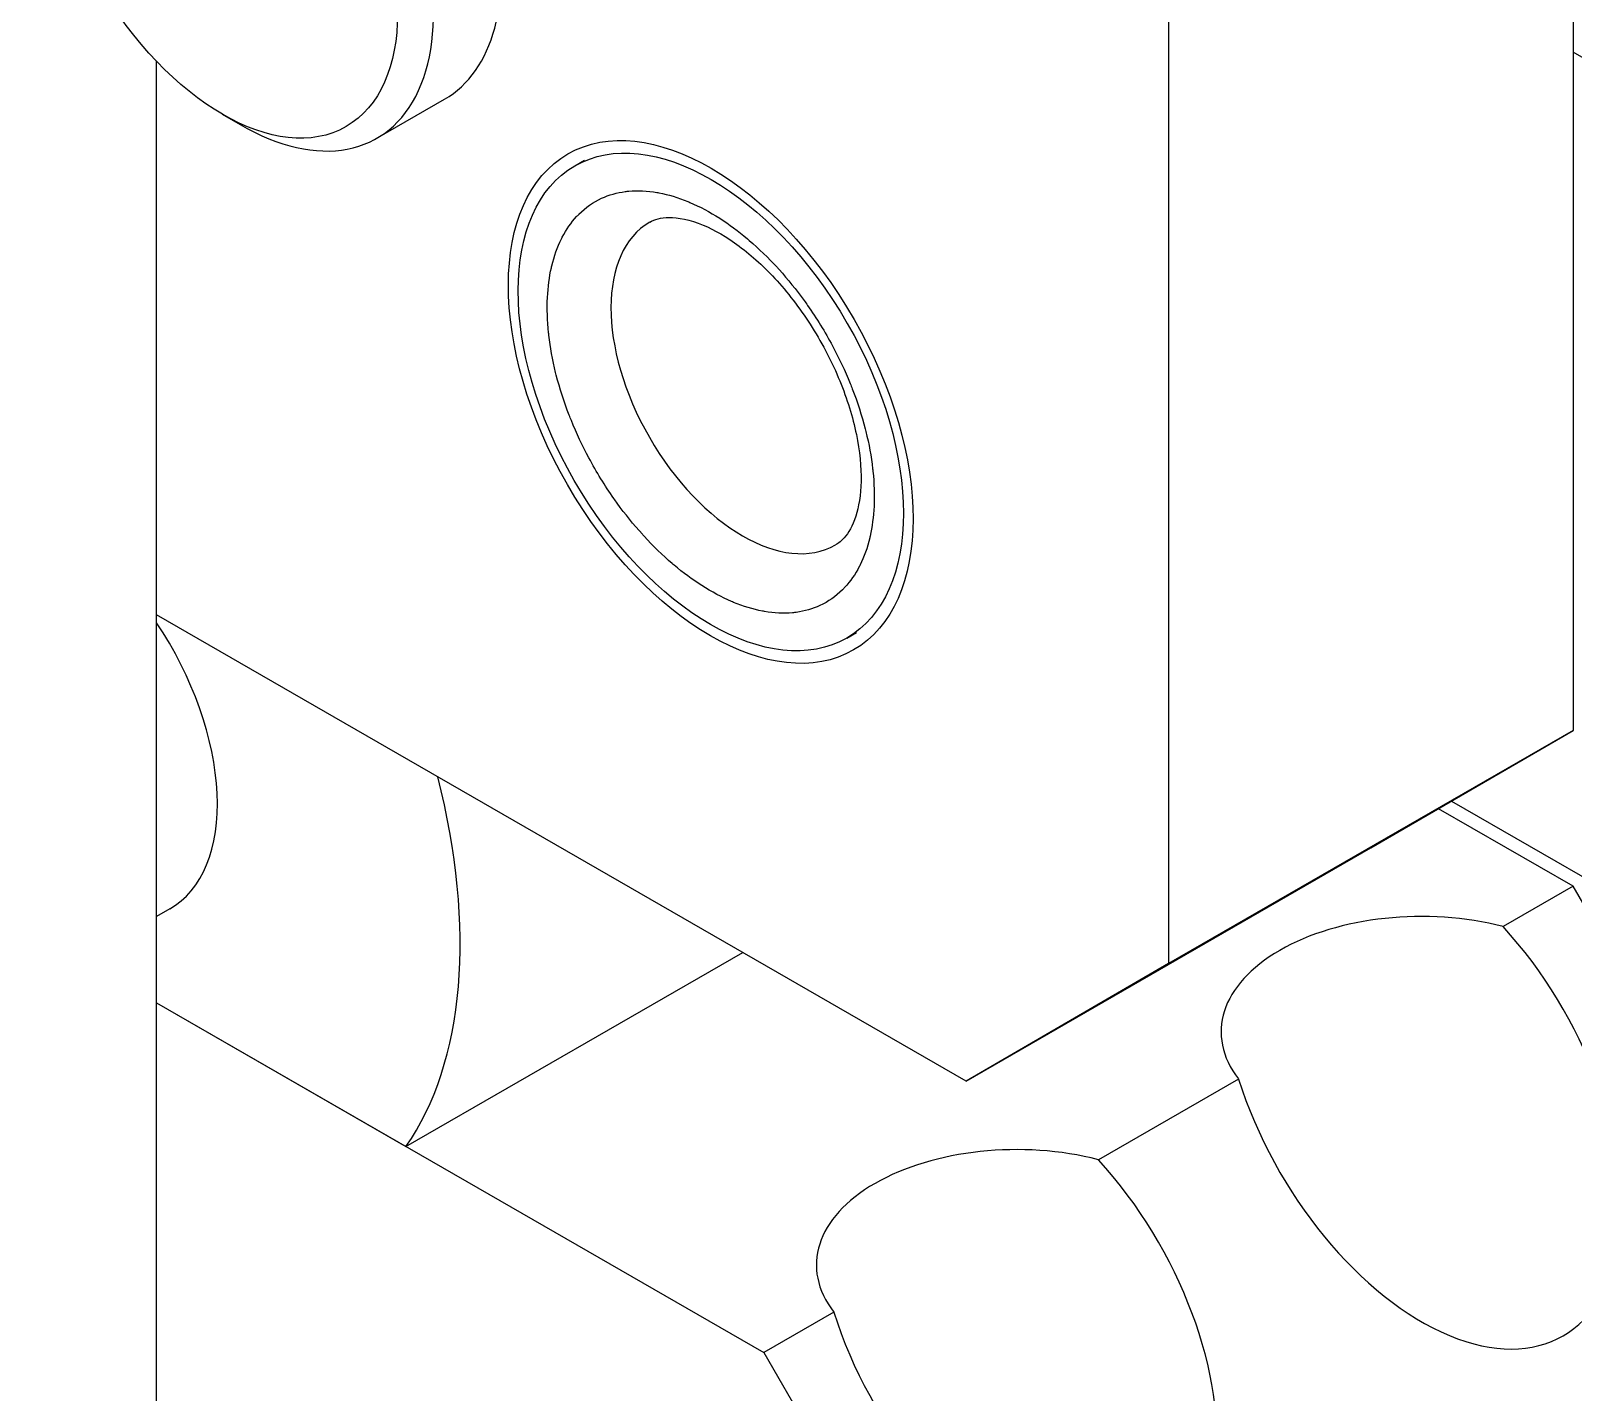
# Model space of a CAD drawing. Header units: millimetres. Extents: x 0 to 7722, y 0 to 5460.
# Drawn here: x 4556 to 4609.8, y 3495 to 3542.6 of the extents above; entities that cross this region are included whole.
import ezdxf

# ---------------------------------------------------------------- set-up
doc = ezdxf.new("R2010")
doc.units = ezdxf.units.MM
doc.header["$LTSCALE"] = 5
doc.layers.get('0').update_dxf_attribs({"linetype": 'CONTINUOUS'})

# ---------------------------------------------------------------- blocks, each defined once
blk = doc.blocks.new('RWFWFWEWEFWEFWEF')
for p, q in [((99.349, -62.965), (99.349, -116.106)), ((85.206, -71.109), (85.206, -124.25)), ((108.574, -97.722), (99.349, -92.41)), ((49.851, -164.357), (49.851, -92.727)), ((57.543, -95.414), (59.914, -94.049)), ((52.138, -94.568), (52.764, -94.932)), ((64.462, -96.377), (64.803, -96.181)), ((78.135, -128.353), (49.851, -112.066)), ((73.963, -112.875), (74.303, -112.679)), ((99.349, -116.106), (85.206, -124.25)), ((92.277, -120.209), (99.349, -116.106)), ((99.349, -121.546), (94.643, -118.837)), ((95.095, -118.575), (108.574, -126.337)), ((78.135, -128.353), (92.277, -120.209)), ((99.349, -121.546), (96.901, -122.956)), ((109.955, -139.917), (99.349, -121.546)), ((50.308, -122.339), (49.851, -122.602)), ((58.563, -130.635), (70.33, -123.859)), ((85.206, -124.25), (78.135, -128.353)), ((49.851, -125.618), (71.064, -137.834)), ((49.851, -125.618), (58.563, -130.635)), ((87.654, -128.281), (82.759, -131.1)), ((73.512, -136.424), (71.064, -137.834)), ((71.064, -137.834), (81.671, -156.205))]:
    blk.add_line(p, q)
for centre, major_axis, ratio, start_param, end_param in [((55.161, -85.794), (4.753, -8.254), 0.578093, 0, 3.141593), ((52.79, -87.16), (-4.753, 8.254), 0.578093, 2.354261, 7.070517), ((70.326, -103.985), (3.246, -5.638), 0.578093, 3.141593, 6.283185), ((46.315, -115.407), (3.992, -6.933), 0.578093, 0, 1.682997), ((46.315, -115.407), (9.981, -17.332), 0.578093, 0.263733, 1.122428), ((94.045, -126.636), (-7, 0), 0.575862, 4.292198, 6.703376), ((94.045, -128.68), (-4.955, 8.57), 0.576978, 1.204622, 5.076629), ((79.903, -134.78), (-7, 0), 0.575862, 4.292198, 6.703376), ((79.903, -136.824), (-4.955, 8.57), 0.576978, 1.204622, 5.076629)]:
    blk.add_ellipse(centre, major_axis=major_axis, ratio=ratio, start_param=start_param, end_param=end_param)
for centre, major_axis in [((52.161, -87.522), (4.31, -7.484)), ((69.213, -104.626), (-4.99, 8.666)), ((69.213, -104.626), (4.75, -8.249))]:
    blk.add_ellipse(centre, major_axis=major_axis, ratio=0.578093)
for points, knots in [([(68.9, -111.042), (68.573, -110.833), (68.25, -110.594), (67.931, -110.326), (67.91, -110.308), (67.89, -110.291), (67.867, -110.272), (67.53, -109.983), (67.202, -109.665), (66.885, -109.319), (66.864, -109.296), (66.844, -109.274), (66.822, -109.249), (66.515, -108.909), (66.224, -108.548), (65.947, -108.166), (65.907, -108.111), (65.869, -108.057), (65.829, -108.001), (65.511, -107.548), (65.221, -107.075), (64.957, -106.584), (64.727, -106.155), (64.522, -105.718), (64.342, -105.275), (64.316, -105.212), (64.291, -105.147), (64.266, -105.085), (64.085, -104.618), (63.935, -104.153), (63.816, -103.69), (63.808, -103.659), (63.8, -103.627), (63.793, -103.597), (63.683, -103.153), (63.604, -102.718), (63.555, -102.293), (63.552, -102.264), (63.549, -102.234), (63.546, -102.208), (63.501, -101.782), (63.488, -101.371), (63.507, -100.979), (63.525, -100.612), (63.571, -100.264), (63.644, -99.938), (63.649, -99.916), (63.654, -99.896), (63.659, -99.873), (63.741, -99.53), (63.853, -99.215), (63.994, -98.93), (64.004, -98.911), (64.013, -98.893), (64.023, -98.874), (64.164, -98.6), (64.331, -98.359), (64.524, -98.15), (64.552, -98.12), (64.579, -98.092), (64.608, -98.063), (64.842, -97.83), (65.106, -97.646), (65.399, -97.51), (65.656, -97.392), (65.931, -97.314), (66.225, -97.274), (66.267, -97.269), (66.31, -97.264), (66.352, -97.26), (66.665, -97.231), (66.993, -97.246), (67.334, -97.305), (67.357, -97.309), (67.381, -97.314), (67.403, -97.318), (67.732, -97.38), (68.069, -97.482), (68.413, -97.624), (68.436, -97.634), (68.46, -97.644), (68.482, -97.653), (68.828, -97.801), (69.176, -97.986), (69.525, -98.21)], [0, 0, 0, 0, 0.058594, 0.058594, 0.058594, 0.0625, 0.0625, 0.0625, 0.121094, 0.121094, 0.121094, 0.125, 0.125, 0.125, 0.179687, 0.179687, 0.179687, 0.1875, 0.1875, 0.1875, 0.25, 0.25, 0.25, 0.304687, 0.304687, 0.304687, 0.3125, 0.3125, 0.3125, 0.371094, 0.371094, 0.371094, 0.375, 0.375, 0.375, 0.433594, 0.433594, 0.433594, 0.4375, 0.4375, 0.4375, 0.5, 0.5, 0.5, 0.558594, 0.558594, 0.558594, 0.5625, 0.5625, 0.5625, 0.621094, 0.621094, 0.621094, 0.625, 0.625, 0.625, 0.679687, 0.679687, 0.679687, 0.6875, 0.6875, 0.6875, 0.75, 0.75, 0.75, 0.804687, 0.804687, 0.804687, 0.8125, 0.8125, 0.8125, 0.871094, 0.871094, 0.871094, 0.875, 0.875, 0.875, 0.933594, 0.933594, 0.933594, 0.9375, 0.9375, 0.9375, 1, 1, 1, 1]), ([(67.08, -98.347), (67.256, -98.245), (67.464, -98.182), (68.071, -98.176), (68.478, -98.252), (69.338, -98.611), (69.77, -98.858), (70.652, -99.515), (71.103, -99.926), (71.972, -100.885), (72.389, -101.436), (73.133, -102.618), (73.459, -103.25), (73.98, -104.519), (74.176, -105.155), (74.422, -106.349), (74.474, -106.907), (74.454, -107.878), (74.384, -108.293), (74.169, -108.959), (74.026, -109.201), (73.781, -109.479), (73.681, -109.56), (73.573, -109.622)], [3.874217, 3.874217, 3.874217, 3.874217, 4.188376, 4.188376, 4.521955, 4.521955, 4.801971, 4.801971, 5.08612, 5.08612, 5.377233, 5.377233, 5.671715, 5.671715, 5.964919, 5.964919, 6.25237, 6.25237, 6.532735, 6.532735, 6.822425, 6.822425, 7.015809, 7.015809, 7.015809, 7.015809]), ([(69.525, -98.21), (69.852, -98.419), (70.175, -98.658), (70.494, -98.926), (70.515, -98.944), (70.535, -98.961), (70.558, -98.98), (70.895, -99.269), (71.223, -99.587), (71.54, -99.933), (71.561, -99.956), (71.581, -99.978), (71.603, -100.002), (71.91, -100.342), (72.201, -100.704), (72.478, -101.086), (72.518, -101.14), (72.556, -101.194), (72.596, -101.251), (72.914, -101.704), (73.204, -102.177), (73.468, -102.667), (73.698, -103.097), (73.903, -103.533), (74.083, -103.977), (74.109, -104.04), (74.135, -104.105), (74.159, -104.167), (74.34, -104.633), (74.49, -105.098), (74.609, -105.562), (74.617, -105.593), (74.625, -105.625), (74.632, -105.655), (74.742, -106.099), (74.821, -106.534), (74.87, -106.959), (74.873, -106.987), (74.876, -107.017), (74.879, -107.044), (74.924, -107.47), (74.937, -107.88), (74.918, -108.272), (74.9, -108.64), (74.854, -108.987), (74.781, -109.314), (74.776, -109.336), (74.771, -109.356), (74.766, -109.379), (74.684, -109.722), (74.572, -110.036), (74.431, -110.322), (74.421, -110.341), (74.412, -110.359), (74.402, -110.378), (74.261, -110.652), (74.094, -110.893), (73.901, -111.102), (73.873, -111.131), (73.846, -111.16), (73.817, -111.189), (73.583, -111.422), (73.319, -111.606), (73.026, -111.741), (72.769, -111.86), (72.494, -111.938), (72.2, -111.977), (72.158, -111.983), (72.115, -111.988), (72.073, -111.992), (71.76, -112.021), (71.432, -112.006), (71.091, -111.946), (71.068, -111.942), (71.044, -111.938), (71.022, -111.934), (70.693, -111.871), (70.356, -111.769), (70.012, -111.628), (69.989, -111.618), (69.965, -111.608), (69.943, -111.599), (69.597, -111.451), (69.249, -111.265), (68.9, -111.042)], [0, 0, 0, 0, 0.058594, 0.058594, 0.058594, 0.0625, 0.0625, 0.0625, 0.121094, 0.121094, 0.121094, 0.125, 0.125, 0.125, 0.179688, 0.179688, 0.179688, 0.1875, 0.1875, 0.1875, 0.25, 0.25, 0.25, 0.304688, 0.304688, 0.304688, 0.3125, 0.3125, 0.3125, 0.371094, 0.371094, 0.371094, 0.375, 0.375, 0.375, 0.433594, 0.433594, 0.433594, 0.4375, 0.4375, 0.4375, 0.5, 0.5, 0.5, 0.558594, 0.558594, 0.558594, 0.5625, 0.5625, 0.5625, 0.621094, 0.621094, 0.621094, 0.625, 0.625, 0.625, 0.679688, 0.679688, 0.679688, 0.6875, 0.6875, 0.6875, 0.75, 0.75, 0.75, 0.804688, 0.804688, 0.804688, 0.8125, 0.8125, 0.8125, 0.871094, 0.871094, 0.871094, 0.875, 0.875, 0.875, 0.933594, 0.933594, 0.933594, 0.9375, 0.9375, 0.9375, 1, 1, 1, 1])]:
    blk.add_open_spline(points, degree=3, knots=knots)

msp = doc.modelspace()

# ---------------------------------------------------------------- block references
msp.add_blockref('RWFWFWEWEFWEFWEF', (4510.5, 3634.26))

doc.saveas('drawing.dxf')
